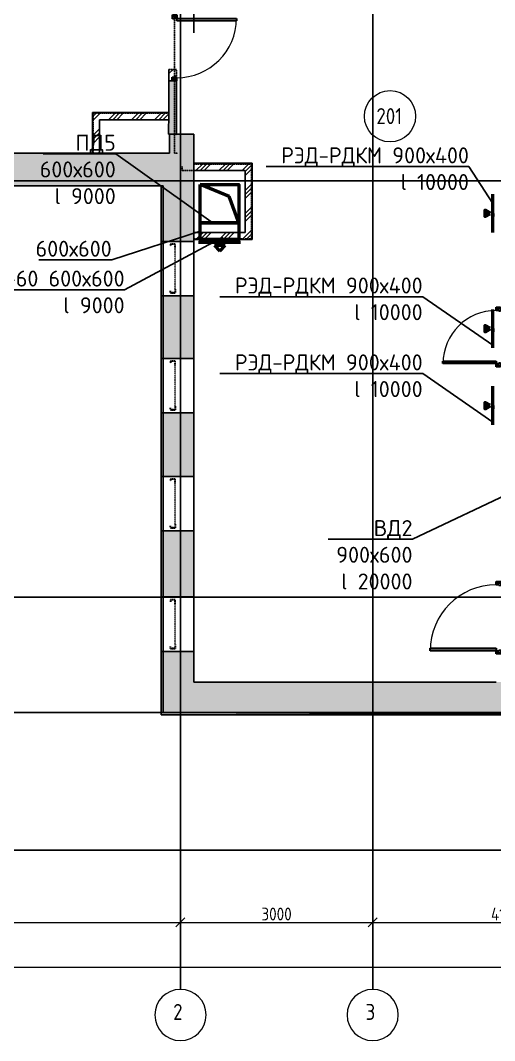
# Model space of a CAD drawing. Header units: millimetres. Extents: x -99936 to 523262, y -63190 to 327013.
# Drawn here: x 106202 to 113601, y -4664 to 11261 of the extents above; entities that cross this region are included whole.
import ezdxf
from ezdxf import colors
from ezdxf.entities.mleader import LeaderData, LeaderLine
from ezdxf.math import Vec2, Vec3

# ---------------------------------------------------------------- set-up
doc = ezdxf.new("R2010")
doc.units = ezdxf.units.MM
for name, pattern in [('ADSK_Линия сетки', [25, 20, -2.5, 0, -2.5]), ('ADSK_Сверху', [4.5, 3, -1.5]), ('ADSK_Снесено', [4.5, 3, -1.5])]:
    doc.linetypes.add(name, pattern=pattern)
for name, color, linetype, lineweight, true_color in [('_ Окна', 5, 'Continuous', 30, 0x0000ff), ('Стены внутренние', 5, 'Continuous', 18, 0x0000ff), ('Стены наружные', 1, 'ADSK_Снесено', 18, 0xff0000)]:
    doc.layers.add(name, color=color, linetype=linetype, lineweight=lineweight, true_color=true_color)
for name, color, linetype, lineweight in [('Вытяжка', 5, 'Continuous', 60), ('Двери', 251, 'Continuous', 18), ('ДУ', 5, 'Continuous', 50), ('Марки помещений', 7, 'Continuous', 20), ('Окна', 251, 'Continuous', 18), ('Оси', 7, 'Continuous', 9), ('ПОДПОР', 1, 'Continuous', 50)]:
    doc.layers.add(name, color=color, linetype=linetype, lineweight=lineweight)
doc.styles.add('GOST Common_1', font='GOST Common_0.ttf', dxfattribs={"width": 0.9, "height": 200})
doc.styles.add('ISOCPEUR', font='isocpeur.ttf', dxfattribs={"height": 250})
doc.dimstyles.new('ADSK_Основной_2_5_мм', dxfattribs={"dimscale": 304.8, "dimtxt": 251.428749, "dimasz": 0.463911, "dimexe": 0.492126, "dimexo": 0.492126, "dimgap": 0.098425, "dimtad": 1, "dimdec": 1, "dimrnd": 0.1, "dimdsep": 46, "dimtxsty": 'GOST Common_1', "dimblk1": 'OBLIQUE', "dimblk2": 'OBLIQUE', "dimsah": 1, "dimcen": 0.09, "dimdle": 0.492126, "dimazin": 2, "dimtfac": 1, "dimtdec": 4, "dimtix": 1, "dimtmove": 0, "dimatfit": 3, "dimfxl": 1, "dimtvp": 1, "dimtfill": 1, "dimtolj": 1, "dimtzin": 0, "dimlwd": 20, "dimlwe": 20, "dimarcsym": 2})
pattern_1 = [(45, (108139.4, 150), (-179.605, 179.605), []), (45, (108202.9, 150), (0, 359.21), []), (45, (108075.9, 150), (0, 359.21), [])]

# ---------------------------------------------------------------- blocks, each defined once
blk = doc.blocks.new('Витраж-тент со смещением вовне - 60мм 30 сдвиг-1466941-02 План 2-го этажа маркировочный')
at = {"layer": '_ Окна', "color": 161, "linetype": 'ADSK_Сверху', "true_color": 0xaaaaff}
for p, q in [((-379, 25), (-379, -45)), ((-379, 25), (-349, 25)), ((-379, -45), (-379, 25)), ((379, 25), (349, 25)), ((379, -45), (379, 25)), ((379, -45), (379, 25)), ((-319, -45), (-379, -45)), ((-319, -35), (-319, -45)), ((319, -35), (319, -45)), ((319, -45), (379, -45))]:
    blk.add_line(p, q, dxfattribs=at)
at = {"layer": 'Окна', "color": 161, "linetype": 'ADSK_Сверху', "true_color": 0xaaaaff}
blk.add_line((-319, -45), (319, -45), dxfattribs=at)
blk = doc.blocks.new('AC_Дверь_Однопольная - Д-30п 1030х2200h-1983132-02 План 2-го этажа маркировочный')
at = {"layer": 'Двери', "lineweight": 30}
for p, q in [((-465, 990), (-425, 990)), ((-465, 60), (-465, 990)), ((-425, 990), (-425, 60)), ((-515, 60), (-495, 60)), ((-515, -10), (-515, 60)), ((-495, 60), (-465, 60)), ((-495, -10), (-495, 60)), ((-495, 60), (-495, -10)), ((-425, 60), (-465, 60)), ((-465, 60), (-465, 20)), ((-465, 20), (-455, 20)), ((-455, 20), (-455, -10)), ((455, 20), (465, 20)), ((455, -10), (455, 20)), ((465, 60), (495, 60)), ((465, 20), (465, 60)), ((495, 60), (495, -10)), ((495, 60), (515, 60)), ((495, -10), (495, 60)), ((515, 60), (515, -10)), ((-495, -10), (-515, -10)), ((-455, -10), (-495, -10)), ((495, -10), (455, -10)), ((515, -10), (495, -10))]:
    blk.add_line(p, q, dxfattribs=at)
at = {"layer": 'Двери'}
blk.add_arc((-465, 60), 930, 0, 90, dxfattribs=at)
blk = doc.blocks.new('AC_Дверь_Однопольная - Д-27п 930х2200h-1983248-02 План 2-го этажа маркировочный')
at = {"layer": 'Двери', "lineweight": 30}
for p, q in [((-415, 894), (-375, 894)), ((-415, 64), (-415, 894)), ((-375, 894), (-375, 64)), ((-465, 64), (-445, 64)), ((-465, -6), (-465, 64)), ((-445, 64), (-415, 64)), ((-445, -6), (-445, 64)), ((-445, 64), (-445, -6)), ((-375, 64), (-415, 64)), ((-415, 64), (-415, 24)), ((-415, 24), (-405, 24)), ((-405, 24), (-405, -6)), ((405, 24), (415, 24)), ((405, -6), (405, 24)), ((415, 64), (445, 64)), ((415, 24), (415, 64)), ((445, 64), (445, -6)), ((445, 64), (465, 64)), ((445, -6), (445, 64)), ((465, 64), (465, -6)), ((-445, -6), (-465, -6)), ((-405, -6), (-445, -6)), ((445, -6), (405, -6)), ((465, -6), (445, -6))]:
    blk.add_line(p, q, dxfattribs=at)
at = {"layer": 'Двери'}
blk.add_arc((-415, 64), 830, 0, 90, dxfattribs=at)
blk = doc.blocks.new('AC_Дверь_Однопольная - Д-35п 1130х2200h-1983217-02 План 2-го этажа маркировочный')
at = {"layer": 'Двери', "lineweight": 30}
for p, q in [((-515, 1092), (-475, 1092)), ((-515, 62), (-515, 1092)), ((-475, 1092), (-475, 62)), ((-565, 62), (-545, 62)), ((-565, -8), (-565, 62)), ((-545, 62), (-515, 62)), ((-545, -8), (-545, 62)), ((-545, 62), (-545, -8)), ((-475, 62), (-515, 62)), ((-515, 62), (-515, 22)), ((-515, 22), (-505, 22)), ((-505, 22), (-505, -8)), ((505, 22), (515, 22)), ((505, -8), (505, 22)), ((515, 62), (545, 62)), ((515, 22), (515, 62)), ((545, 62), (545, -8)), ((545, 62), (565, 62)), ((545, -8), (545, 62)), ((565, 62), (565, -8)), ((-545, -8), (-565, -8)), ((-505, -8), (-545, -8)), ((545, -8), (505, -8)), ((565, -8), (545, -8))]:
    blk.add_line(p, q, dxfattribs=at)
at = {"layer": 'Двери'}
blk.add_arc((-515, 62), 1030, 0, 90, dxfattribs=at)
blk = doc.blocks.new('Ось сетки - Круг_Ø8 мм-6577-02 План 2-го этажа маркировочный')
at = {"layer": 'Оси', "lineweight": 20}
for start, end in [(360, 180), (180, 360)]:
    blk.add_arc((0, 0), 4, start, end, dxfattribs=at)
blk = doc.blocks.new('ADSK_Марка_Помещение_ОдноЗначение - Номер-247393-02 План 2-го этажа маркировочный')
at = {"layer": 'Марки помещений'}
blk.add_circle((0, 0), 4, dxfattribs=at)
blk = doc.blocks.new('_Oblique')
at = {"color": 0, "linetype": 'ByBlock', "lineweight": -2}
blk.add_line((-0.5, -0.5), (0.5, 0.5), dxfattribs=at)
blk = doc.blocks.new('*D1174')
at = {"color": 0, "lineweight": 20, "transparency": 16777216}
for p, q in [((102049, -2818), (108849, -2818)), ((102199, -2868), (102199, -2968)), ((108699, -2868), (108699, -2968))]:
    blk.add_line(p, q, dxfattribs=at)
at = {"layer": 'Defpoints', "color": 0, "transparency": 16777216}
for p in [(102199, -2718), (108699, -2718), (108699, -2818)]:
    blk.add_point(p, dxfattribs=at)
at = {"color": 0, "lineweight": 20, "transparency": 16777216, "xscale": 141.4, "yscale": 141.4, "zscale": 141.4, "rotation": 180}
blk.add_blockref('_Oblique', (102199, -2818), dxfattribs=at)
at = {"color": 0, "lineweight": 20, "transparency": 16777216, "xscale": 141.4, "yscale": 141.4, "zscale": 141.4}
blk.add_blockref('_Oblique', (108699, -2818), dxfattribs=at)
at = {"color": 0, "lineweight": 25, "transparency": 16777216, "insert": (105449, -2688), "char_height": 200, "width": 756.84, "attachment_point": 5, "style": 'GOST Common_1', "bg_fill": 3, "box_fill_scale": 1.1, "bg_fill_color": 256, "bg_fill_true_color": 13158600, "bg_fill_transparency": 0}
blk.add_mtext('\\A1;6500', dxfattribs=at)
blk = doc.blocks.new('*D1175')
at = {"color": 0, "lineweight": 20, "transparency": 16777216}
for p, q in [((108549, -2818), (111849, -2818)), ((108699, -2868), (108699, -2968)), ((111699, -2868), (111699, -2968))]:
    blk.add_line(p, q, dxfattribs=at)
at = {"layer": 'Defpoints', "color": 0, "transparency": 16777216}
for p in [(108699, -2718), (111699, -2718), (111699, -2818)]:
    blk.add_point(p, dxfattribs=at)
at = {"color": 0, "lineweight": 20, "transparency": 16777216, "xscale": 141.4, "yscale": 141.4, "zscale": 141.4, "rotation": 180}
blk.add_blockref('_Oblique', (108699, -2818), dxfattribs=at)
at = {"color": 0, "lineweight": 20, "transparency": 16777216, "xscale": 141.4, "yscale": 141.4, "zscale": 141.4}
blk.add_blockref('_Oblique', (111699, -2818), dxfattribs=at)
at = {"color": 0, "lineweight": 25, "transparency": 16777216, "insert": (110199, -2688), "char_height": 200, "width": 756.84, "attachment_point": 5, "style": 'GOST Common_1', "bg_fill": 3, "box_fill_scale": 1.1, "bg_fill_color": 256, "bg_fill_true_color": 13158600, "bg_fill_transparency": 0}
blk.add_mtext('\\A1;3000', dxfattribs=at)
blk = doc.blocks.new('*D1176')
at = {"color": 0, "lineweight": 20, "transparency": 16777216}
for p, q in [((111549, -2818), (115999, -2818)), ((111699, -2868), (111699, -2968)), ((115849, -2868), (115849, -2968))]:
    blk.add_line(p, q, dxfattribs=at)
at = {"layer": 'Defpoints', "color": 0, "transparency": 16777216}
for p in [(111699, -2718), (115849, -2718), (115849, -2818)]:
    blk.add_point(p, dxfattribs=at)
at = {"color": 0, "lineweight": 20, "transparency": 16777216, "xscale": 141.4, "yscale": 141.4, "zscale": 141.4, "rotation": 180}
blk.add_blockref('_Oblique', (111699, -2818), dxfattribs=at)
at = {"color": 0, "lineweight": 20, "transparency": 16777216, "xscale": 141.4, "yscale": 141.4, "zscale": 141.4}
blk.add_blockref('_Oblique', (115849, -2818), dxfattribs=at)
at = {"color": 0, "lineweight": 25, "transparency": 16777216, "insert": (113774, -2688), "char_height": 200, "width": 726.16, "attachment_point": 5, "style": 'GOST Common_1', "bg_fill": 3, "box_fill_scale": 1.1, "bg_fill_color": 256, "bg_fill_true_color": 13158600, "bg_fill_transparency": 0}
blk.add_mtext('\\A1;4150', dxfattribs=at)
blk = doc.blocks.new('*D1193')
at = {"color": 0, "lineweight": 20, "transparency": 16777216}
for p, q in [((102049, -3518), (164199, -3518)), ((102199, -3568), (102199, -3668)), ((164049, -3568), (164049, -3668))]:
    blk.add_line(p, q, dxfattribs=at)
at = {"layer": 'Defpoints', "color": 0, "transparency": 16777216}
for p in [(102199, -3418), (164049, -3418), (164049, -3518)]:
    blk.add_point(p, dxfattribs=at)
at = {"color": 0, "lineweight": 20, "transparency": 16777216, "xscale": 141.4, "yscale": 141.4, "zscale": 141.4, "rotation": 180}
blk.add_blockref('_Oblique', (102199, -3518), dxfattribs=at)
at = {"color": 0, "lineweight": 20, "transparency": 16777216, "xscale": 141.4, "yscale": 141.4, "zscale": 141.4}
blk.add_blockref('_Oblique', (164049, -3518), dxfattribs=at)
at = {"color": 0, "lineweight": 25, "transparency": 16777216, "insert": (133124, -3388), "char_height": 200, "width": 889.8, "attachment_point": 5, "style": 'GOST Common_1', "bg_fill": 3, "box_fill_scale": 1.1, "bg_fill_color": 256, "bg_fill_true_color": 13158600, "bg_fill_transparency": 0}
blk.add_mtext('\\A1;61850', dxfattribs=at)
blk = doc.blocks.new('*U2510')
for p, q in [((0, 300), (0, -300)), ((0, 0), (0, 50))]:
    blk.add_line(p, q)
at = {"layer": 'Вытяжка'}
blk.add_lwpolyline([(45, 0), (122, -44), (122, 44)], close=True, dxfattribs=at)

msp = doc.modelspace()

# ---------------------------------------------------------------- hatches: boundary and pattern name
at = {"layer": 'Стены внутренние', "lineweight": 25, "true_color": 0x636466}
h = msp.add_hatch(color=251, dxfattribs=at)
h.paths.add_polyline_path([(108635.463, 9482.252), (108639.249, 10315.987), (108519.248, 10315.987), (108515.463, 9482.525), (108575.463, 9482.252)])
h.paths.add_polyline_path([(108646.275, 11863.102), (108648.889, 12438.794), (108528.887, 12438.675), (108526.448, 11863.646), (108551.528, 11863.532)])
at = {"layer": 'Стены внутренние', "linetype": 'ADSK_Снесено', "lineweight": 25, "true_color": 0x636466}
h = msp.add_hatch(dxfattribs=at)
h.set_pattern_fill('FP_4', color=251, style=0, pattern_type=2)
h.set_pattern_definition([(45, (108139.4, 150), (-70.7107, 70.7107), [])])
h.paths.add_polyline_path([(108569.25, 10316.305), (108569.523, 10376.304), (108599.522, 10376.168), (108599.522, 10366.168), (108639.476, 10365.986), (108639.249, 10495.133), (108520.064, 10495.674), (108519.251, 10316.532)])
at = {"layer": 'Стены внутренние', "lineweight": 25, "true_color": 0x636466}
h = msp.add_hatch(dxfattribs=at)
h.set_pattern_fill('FP_1', color=251, style=0, pattern_type=2)
h.set_pattern_definition(pattern_1)
h.paths.add_polyline_path([(107436.632, 9189.252), (107436.632, 9810.337), (107336.632, 9810.337), (107336.632, 9189.252)])
h = msp.add_hatch(dxfattribs=at)
h.set_pattern_fill('FP_1', color=251, style=0, pattern_type=2)
h.set_pattern_definition(pattern_1)
h.paths.add_polyline_path([(108233.863, 9710.337), (108516.498, 9710.337), (108516.952, 9810.337), (107436.632, 9810.337), (107436.632, 9710.337)])
msp.add_hatch(color=251, dxfattribs=at).paths.add_polyline_path([(108764.854, 9189.252), (108910.193, 9189.252), (108910.193, 9482.252), (108530.193, 9482.252), (108530.193, 9189.252), (108670.685, 9189.252)])
h = msp.add_hatch(dxfattribs=at)
h.set_pattern_fill('FP_1', color=251, style=0, pattern_type=2)
h.set_pattern_definition(pattern_1)
h.paths.add_polyline_path([(109707.778, 8918.396), (109707.778, 9018.396), (108910.193, 9018.396), (108910.193, 8918.396), (109504.523, 8918.396)])
h = msp.add_hatch(dxfattribs=at)
h.set_pattern_fill('FP_1', color=251, style=0, pattern_type=2)
h.set_pattern_definition(pattern_1)
h.paths.add_polyline_path([(109807.778, 7851.385), (109807.778, 9018.396), (109707.778, 9018.396), (109707.778, 7851.385)])
h = msp.add_hatch(dxfattribs=at)
h.set_pattern_fill('FP_1', color=251, style=0, pattern_type=2)
h.set_pattern_definition(pattern_1)
h.paths.add_polyline_path([(108910.193, 7851.385), (109707.778, 7851.385), (109707.778, 7951.385), (108910.193, 7951.385)])
at = {"layer": 'Стены наружные', "linetype": 'Continuous', "lineweight": 25, "true_color": 0x636466}
for points in [[(106963.202, 8679.252), (108910.193, 8679.252), (108910.193, 9189.252), (101998.357, 9189.252), (101998.357, 8679.252), (104421.881, 8679.252)], [(114587.166, 422.021), (116412.397, 422.021), (116412.397, 932.021), (108910.193, 932.021), (108910.193, 422.021), (109504.523, 422.021)]]:
    msp.add_hatch(color=251, dxfattribs=at).paths.add_polyline_path(points)
h = msp.add_hatch(color=251, dxfattribs=at)
h.paths.add_polyline_path([(108910.193, 422.021), (108910.193, 1412.116), (108400.193, 1412.116), (108400.193, 422.021), (108781.758, 422.021)])
h.paths.add_polyline_path([(108781.758, 2262.116), (108910.193, 2262.116), (108910.193, 3293.486), (108400.193, 3293.486), (108400.193, 2262.116), (108779.739, 2262.116)])
h.paths.add_polyline_path([(108777.093, 4143.486), (108910.193, 4143.486), (108910.193, 5135.141), (108400.193, 5135.141), (108400.193, 4143.486), (108770.961, 4143.486)])
h.paths.add_polyline_path([(108781.758, 5985.141), (108910.193, 5985.141), (108910.193, 6962.017), (108400.193, 6962.017), (108400.193, 5985.141), (108774.504, 5985.141)])
h.paths.add_polyline_path([(108770.961, 7812.017), (108910.193, 7812.017), (108910.193, 8679.252), (108400.193, 8679.252), (108400.193, 7812.017)])

# ---------------------------------------------------------------- linework, layer by layer
at = {"linetype": 'ADSK_Линия сетки', "lineweight": 25}
for p, q in [((97053.175, 8756.788), (165281.118, 8756.788)), ((97053.175, 2256.788), (165281.118, 2256.788)), ((97053.175, 456.788), (165281.118, 456.788)), ((97053.175, -1693.212), (142481.755, -1693.212))]:
    msp.add_line(p, q, dxfattribs=at)
at = {"color": 251, "lineweight": 25, "true_color": 0x636466}
for points in [[(108429.898, 8679.252), (101998.357, 8679.252), (101860.648, 43878.869), (112082.899, 43878.869), (112082.899, 21068.632), (111469.494, 21068.632), (111521.033, 13231.218)], [(111521.033, 13231.218), (111524.619, 12721.218), (108910.526, 12721.218), (108910.526, 11068.396)]]:
    msp.add_lwpolyline(points, dxfattribs=at)
at = {"layer": 'ПОДПОР'}
for p, q in [((109459.487, 8512.121), (109008.985, 8700.574)), ((109608.985, 8100.574), (109459.487, 8512.121)), ((109637.242, 7792.354), (108980.729, 7792.354)), ((109397.833, 7744.789), (109229.615, 7744.789)), ((109229.615, 7744.789), (109313.724, 7660.68)), ((109313.724, 7660.68), (109397.833, 7744.789))]:
    msp.add_line(p, q, dxfattribs=at)
for points in [[(109008.985, 8700.574), (109608.985, 8700.574), (109608.985, 8100.574), (109008.985, 8100.574)], [(109008.985, 8100.574), (109608.985, 8100.574), (109608.985, 7839.385), (109008.985, 7839.385)]]:
    msp.add_lwpolyline(points, close=True, dxfattribs=at)
at = {"layer": 'Стены внутренние', "color": 251, "linetype": 'ADSK_Сверху', "lineweight": 25, "true_color": 0x636466}
for p, q in [((108606.615, 12514.649), (108604.297, 9190.337)), ((108659.622, 9189.252), (108604.296, 9189.252)), ((108724.108, 8918.396), (108724.151, 8980.398)), ((108724.108, 8918.396), (109707.778, 8918.396)), ((109707.778, 8918.396), (109707.778, 8427.316)), ((109807.778, 8427.316), (109807.778, 8980.398))]:
    msp.add_line(p, q, dxfattribs=at)
at = {"layer": 'Стены внутренние', "color": 251, "lineweight": 25, "true_color": 0x636466}
for p, q in [((108520.064, 10495.674), (108517.006, 9822.337)), ((108569.25, 10316.305), (108519.251, 10316.532)), ((108635.462, 9481.98), (108639.249, 10315.987)), ((107324.632, 9822.337), (107324.632, 9189.252)), ((108517.006, 9822.337), (107324.632, 9822.337)), ((108516.997, 9820.337), (108515.463, 9482.525)), ((107436.632, 9189.252), (107436.632, 9710.337)), ((107436.632, 9710.337), (108516.498, 9710.337)), ((108515.463, 9482.525), (108635.462, 9481.98)), ((108910.193, 9482.252), (108530.193, 9482.252)), ((108530.193, 9482.252), (108530.193, 9189.252)), ((108910.193, 9189.252), (108910.193, 9482.252)), ((107326.632, 9189.252), (107436.632, 9189.252)), ((109819.778, 9030.396), (108910.193, 9030.396)), ((108910.193, 8918.396), (109707.778, 8918.396)), ((109707.778, 8918.396), (109707.778, 7951.385)), ((109819.778, 7839.385), (109819.778, 9030.396)), ((109707.778, 7951.385), (108910.193, 7951.385)), ((108910.193, 7951.385), (108910.193, 7841.385)), ((108910.193, 7839.385), (109819.778, 7839.385))]:
    msp.add_line(p, q, dxfattribs=at)
at = {"layer": 'Стены внутренние', "color": 251, "linetype": 'ADSK_Снесено', "lineweight": 25, "true_color": 0x636466}
for p, q in [((108640.063, 10495.129), (108520.064, 10495.674)), ((108639.476, 10365.986), (108640.063, 10495.129)), ((108519.251, 10316.532), (108569.25, 10316.305))]:
    msp.add_line(p, q, dxfattribs=at)
at = {"layer": 'Стены наружные', "color": 251, "lineweight": 25, "true_color": 0x636466}
for p, q in [((108516.997, 9820.337), (107324.632, 9820.337)), ((107326.632, 9822.337), (107326.632, 9189.252)), ((107336.632, 9820.337), (107336.632, 9822.337)), ((107336.632, 9810.337), (107336.632, 9189.252)), ((108516.952, 9810.337), (107336.632, 9810.337)), ((108516.997, 9820.337), (108517.006, 9822.337)), ((107324.632, 9189.252), (107326.632, 9189.252)), ((109819.778, 9028.396), (108910.193, 9028.396)), ((109807.778, 9018.396), (108910.193, 9018.396)), ((109807.778, 9030.396), (109807.778, 9028.396)), ((109807.778, 7851.385), (109807.778, 9018.396)), ((109817.778, 7839.385), (109817.778, 9030.396)), ((108910.193, 7851.385), (109807.778, 7851.385)), ((108910.193, 7841.385), (108910.193, 7839.385)), ((108910.193, 7841.385), (109819.778, 7841.385)), ((109807.778, 7841.385), (109807.778, 7839.385))]:
    msp.add_line(p, q, dxfattribs=at)
at = {"layer": 'Стены наружные', "color": 251, "linetype": 'Continuous', "lineweight": 25, "true_color": 0x636466}
for p, q in [((107324.632, 9189.252), (102508.357, 9189.252)), ((108530.193, 9189.252), (107436.632, 9189.252)), ((108910.193, 7951.385), (108910.193, 9189.252)), ((101998.357, 8679.252), (108400.193, 8679.252)), ((108400.193, 8679.252), (108400.193, 7812.017)), ((108400.193, 7812.017), (108910.193, 7812.017)), ((108400.193, 6962.017), (108400.193, 7812.017)), ((108910.193, 7812.017), (108910.193, 7839.385)), ((108910.193, 7812.017), (108910.193, 6962.017)), ((108400.193, 6962.017), (108400.193, 5985.141)), ((108910.193, 6962.017), (108400.193, 6962.017)), ((108910.193, 5985.141), (108910.193, 6962.017)), ((108400.193, 5985.141), (108910.193, 5985.141)), ((108400.193, 5135.141), (108400.193, 5985.141)), ((108910.193, 5985.141), (108910.193, 5135.141)), ((108400.193, 5135.141), (108400.193, 4143.486)), ((108910.193, 5135.141), (108400.193, 5135.141)), ((108910.193, 4143.486), (108910.193, 5135.141)), ((108400.193, 4143.486), (108910.193, 4143.486)), ((108400.193, 3293.486), (108400.193, 4143.486)), ((108910.193, 4143.486), (108910.193, 3293.486)), ((108400.193, 3293.486), (108400.193, 2262.116)), ((108910.193, 3293.486), (108400.193, 3293.486)), ((108910.193, 2262.116), (108910.193, 3293.486)), ((108400.193, 2262.116), (108910.193, 2262.116)), ((108400.193, 1412.116), (108400.193, 2262.116)), ((108910.193, 2262.116), (108910.193, 1412.116)), ((108400.193, 1412.116), (108400.193, 422.021)), ((108910.193, 1412.116), (108400.193, 1412.116)), ((108910.193, 932.021), (108910.193, 1412.116)), ((113626.275, 932.021), (108910.193, 932.021)), ((108400.193, 422.021), (116412.397, 422.021))]:
    msp.add_line(p, q, dxfattribs=at)

# ---------------------------------------------------------------- block references
at = {"lineweight": 25, "xscale": 99.99999999999993, "yscale": 99.99999999999993, "zscale": 99.99999999999993}
for p in [(108699.31, -4263.552), (111699.31, -4263.552)]:
    msp.add_blockref('Ось сетки - Круг_Ø8 мм-6577-02 План 2-го этажа маркировочный', p, dxfattribs=at)
at = {"layer": '_ Окна', "color": 251, "linetype": 'ADSK_Сверху', "lineweight": 25, "true_color": 0x636466, "rotation": 89.99999999999993}
for p in [(108570.193, 7387.017), (108570.193, 5560.141), (108570.193, 3718.486), (108570.193, 1837.116)]:
    msp.add_blockref('Витраж-тент со смещением вовне - 60мм 30 сдвиг-1466941-02 План 2-го этажа маркировочный', p, dxfattribs=at)
at = {"layer": 'Двери', "color": 251, "lineweight": 25, "true_color": 0x636466}
for name, p, rotation in [('AC_Дверь_Однопольная - Д-30п 1030х2200h-1983132-02 План 2-го этажа маркировочный', (108581.589, 10831.254), 269.7398163216952), ('AC_Дверь_Однопольная - Д-35п 1130х2200h-1983217-02 План 2-го этажа маркировочный', (113688.275, 1936.396), 89.9999999999999)]:
    msp.add_blockref(name, p, dxfattribs=dict(at, rotation=rotation))
at = {"layer": 'ДУ', "rotation": 180.0000000003023}
for p in [(113576.596, 8248.945), (113576.596, 6448.945), (113576.596, 5248.945)]:
    msp.add_blockref('*U2510', p, dxfattribs=at)
at = {"layer": 'Марки помещений', "color": 251, "lineweight": 25, "true_color": 0x636466, "xscale": 99.99999999999993, "yscale": 99.99999999999993, "zscale": 99.99999999999993}
msp.add_blockref('ADSK_Марка_Помещение_ОдноЗначение - Номер-247393-02 План 2-го этажа маркировочный', (111969.752, 9764.032), dxfattribs=at)
at = {"layer": 'Стены наружные', "color": 251, "lineweight": 25, "true_color": 0x636466, "rotation": 90.0000000000001}
msp.add_blockref('AC_Дверь_Однопольная - Д-27п 930х2200h-1983248-02 План 2-го этажа маркировочный', (113689.775, 6318.396), dxfattribs=at)

# ---------------------------------------------------------------- texts
at = {"lineweight": 25, "char_height": 250, "attachment_point": 1, "style": 'ISOCPEUR'}
for s, insert, width in [('\\fGOST Common|b0|i0|c204|p34|;\\W.9;2', (108585.529, -4091.018), 274.17712), ('\\fGOST Common|b0|i0|c204|p34|;\\W.9;3', (111588.229, -4091.018), 266.96194)]:
    msp.add_mtext(s, dxfattribs=dict(at, insert=insert, width=width))
at = {"layer": 'Марки помещений', "color": 251, "lineweight": 25, "true_color": 0x636466, "insert": (111757.345, 9891.757), "char_height": 250, "width": 526.70869, "attachment_point": 1, "style": 'GOST Common_1'}
msp.add_mtext('201', dxfattribs=at)

# ---------------------------------------------------------------- dimensions: what is measured, and where the dimension line sits
at = {"lineweight": 25}
for base, p1, p2, override, picture, middle in [((108699.31, -2817.908), (102199.31, -2717.923), (108699.31, -2717.923), {"dimpost": '<>', "dimfxl": 6500}, '*D1174', (105449.31, -2687.908)), ((164049.31, -3517.908), (102199.31, -3417.923), (164049.31, -3417.923), {"dimpost": '<>', "dimfxl": 61850}, '*D1193', (133124.31, -3387.908))]:
    dim = msp.add_linear_dim(base=base, p1=p1, p2=p2, dimstyle='ADSK_Основной_2_5_мм', override=override, dxfattribs=at)
    dim.commit()
    dim.dimension.update_dxf_attribs({"geometry": picture, "text_midpoint": middle})

# ---------------------------------------------------------------- leaders
ml = msp.add_multileader_mtext('Standard')
ml.set_content('ПД5\\P600х600\\Pl 9000', color=256, style='ISOCPEUR')
ml.set_leader_properties()
ml.build(insert=Vec2(0, 0))
ml.multileader.update_dxf_attribs({"text_left_attachment_type": 6, "text_right_attachment_type": 6, "dogleg_length": 0.36, "arrow_head_size": 0.18})
ctx = ml.context
ctx.base_point, ctx.char_height, ctx.arrow_head_size, ctx.landing_gap_size, ctx.plane_origin = Vec3(106514.932, 9176.069), 250, 0.18, 0.09, Vec3(108974.501, 8123.202)
ctx.left_attachment, ctx.right_attachment, ctx.text_align_type = 6, 6, 2
notes = []
notes.append((ctx, [(0, (1, 1, 0), (107690.472, 9176.069), (-1, 0), 0.36, [(0, [(109174.501, 8123.202)], 0, [])])]))
ctx.mtext.insert, ctx.mtext.width, ctx.mtext.alignment, ctx.mtext.flow_direction = Vec3(107690.022, 9476.069), 1124.15598, 3, 5
at = {"ltscale": 10}
ml = msp.add_multileader_mtext('Standard', dxfattribs=at)
ml.set_content('{\\fGOST Common|b0|i0|c204|p34;\\C0;РЭД-РДКМ} 900х400\\Pl 10000', color=256, style='ISOCPEUR')
ml.set_leader_properties()
ml.build(insert=Vec2(0, 0))
ml.multileader.update_dxf_attribs({"text_left_attachment_type": 6, "text_right_attachment_type": 6, "dogleg_length": 0.36, "arrow_head_size": 0.18})
ctx = ml.context
ctx.base_point, ctx.char_height, ctx.arrow_head_size, ctx.landing_gap_size, ctx.plane_origin = Vec3(110201.287, 8979.434), 250, 0.18, 0.09, Vec3(114059.358, 9070.36)
ctx.left_attachment, ctx.right_attachment, ctx.text_align_type = 6, 6, 2
notes.append((ctx, [(0, (1, 1, 0), (113201.827, 8979.434), (-1, 0), 0.36, [(0, [(113573.18, 8402.465)], 0, [])])]))
ctx.mtext.insert, ctx.mtext.alignment, ctx.mtext.flow_direction = Vec3(113201.377, 9279.434), 3, 5
ml = msp.add_multileader_mtext('Standard')
ml.set_content('600х600', color=256, style='ISOCPEUR')
ml.set_leader_properties()
ml.build(insert=Vec2(0, 0))
ml.multileader.update_dxf_attribs({"text_left_attachment_type": 6, "text_right_attachment_type": 6, "dogleg_length": 0.36, "arrow_head_size": 0.18})
ctx = ml.context
ctx.base_point, ctx.char_height, ctx.arrow_head_size, ctx.landing_gap_size, ctx.plane_origin = Vec3(106451.187, 7521.584), 250, 0.18, 0.09, Vec3(108808.985, 7969.98)
ctx.left_attachment, ctx.right_attachment, ctx.text_align_type = 6, 6, 2
notes.append((ctx, [(0, (1, 1, 0), (107626.727, 7521.584), (-1, 0), 0.36, [(0, [(109008.985, 7969.98)], 0, [])])]))
ctx.mtext.insert, ctx.mtext.width, ctx.mtext.alignment, ctx.mtext.flow_direction = Vec3(107626.277, 7821.584), 1124.15598, 3, 5
ml = msp.add_multileader_mtext('Standard')
ml.set_content('РРК-1-60 600х600\\Pl 9000', color=256, style='ISOCPEUR')
ml.set_leader_properties()
ml.build(insert=Vec2(0, 0))
ml.multileader.update_dxf_attribs({"text_left_attachment_type": 6, "text_right_attachment_type": 6, "dogleg_length": 0.36, "arrow_head_size": 0.18})
ctx = ml.context
ctx.base_point, ctx.char_height, ctx.arrow_head_size, ctx.landing_gap_size, ctx.plane_origin = Vec3(105078.216, 7055.888), 250, 0.18, 0.09, Vec3(109864.852, 8817.836)
ctx.left_attachment, ctx.right_attachment, ctx.text_align_type = 6, 6, 2
notes.append((ctx, [(1, (1, 1, 0), (107828.756, 7055.888), (-1, 0), 0.36, [(0, [(109358.985, 7878.767)], 0, [])])]))
ctx.mtext.insert, ctx.mtext.alignment, ctx.mtext.flow_direction = Vec3(107828.306, 7355.888), 3, 5
ml = msp.add_multileader_mtext('Standard', dxfattribs=at)
ml.set_content('{\\fGOST Common|b0|i0|c204|p34;\\C0;РЭД-РДКМ} 900х400\\Pl 10000', color=256, style='ISOCPEUR')
ml.set_leader_properties()
ml.build(insert=Vec2(0, 0))
ml.multileader.update_dxf_attribs({"text_left_attachment_type": 6, "text_right_attachment_type": 6, "dogleg_length": 0.36, "arrow_head_size": 0.18})
ctx = ml.context
ctx.base_point, ctx.char_height, ctx.arrow_head_size, ctx.landing_gap_size, ctx.plane_origin = Vec3(109478.794, 6947.682), 250, 0.18, 0.09, Vec3(113576.596, 6188.845)
ctx.left_attachment, ctx.right_attachment, ctx.text_align_type = 6, 6, 2
notes.append((ctx, [(0, (1, 1, 0), (112479.334, 6947.682), (-1, 0), 0.36, [(0, [(113576.596, 6188.845)], 0, [])])]))
ctx.mtext.insert, ctx.mtext.alignment, ctx.mtext.flow_direction = Vec3(112478.884, 7247.682), 3, 5
ml = msp.add_multileader_mtext('Standard', dxfattribs=at)
ml.set_content('{\\fGOST Common|b0|i0|c204|p34;\\C0;РЭД-РДКМ} 900х400\\Pl 10000', color=256, style='ISOCPEUR')
ml.set_leader_properties()
ml.build(insert=Vec2(0, 0))
ml.multileader.update_dxf_attribs({"text_left_attachment_type": 6, "text_right_attachment_type": 6, "dogleg_length": 0.36, "arrow_head_size": 0.18})
ctx = ml.context
ctx.base_point, ctx.char_height, ctx.arrow_head_size, ctx.landing_gap_size, ctx.plane_origin = Vec3(109478.794, 5747.682), 250, 0.18, 0.09, Vec3(113576.596, 4988.845)
ctx.left_attachment, ctx.right_attachment, ctx.text_align_type = 6, 6, 2
notes.append((ctx, [(0, (1, 1, 0), (112479.334, 5747.682), (-1, 0), 0.36, [(0, [(113576.596, 4988.845)], 0, [])])]))
ctx.mtext.insert, ctx.mtext.alignment, ctx.mtext.flow_direction = Vec3(112478.884, 6047.682), 3, 5
ml = msp.add_multileader_mtext('Standard', dxfattribs=at)
ml.set_content('ВД2\\P900х600\\Pl 20000', color=256, style='ISOCPEUR')
ml.set_leader_properties()
ml.build(insert=Vec2(0, 0))
ml.multileader.update_dxf_attribs({"text_left_attachment_type": 6, "text_right_attachment_type": 6, "dogleg_length": 0.36, "arrow_head_size": 0.18})
ctx = ml.context
ctx.base_point, ctx.char_height, ctx.arrow_head_size, ctx.landing_gap_size, ctx.plane_origin = Vec3(111145.505, 3161.254), 250, 0.18, 0.09, Vec3(113753.275, 3946.2)
ctx.left_attachment, ctx.right_attachment, ctx.text_align_type = 6, 6, 2
notes.append((ctx, [(0, (1, 1, 0), (112321.045, 3161.254), (-1, 0), 0.36, [(0, [(113968.604, 3946.2)], 0, [])])]))
ctx.mtext.insert, ctx.mtext.alignment, ctx.mtext.flow_direction = Vec3(112320.595, 3461.254), 3, 5
for ctx, leaders in notes:
    for number, flags, end, landing, length, lines in leaders:
        leader = LeaderData()
        leader.index, (leader.has_last_leader_line, leader.has_dogleg_vector, leader.attachment_direction) = number, flags
        leader.last_leader_point, leader.dogleg_vector, leader.dogleg_length = Vec3(end), Vec3(landing), length
        for number, points, colour, breaks in lines:
            line = LeaderLine()
            line.index, line.vertices, line.color, line.breaks = number, Vec3.list(points), colors.encode_raw_color(colour), breaks
            leader.lines.append(line)
        ctx.leaders.append(leader)

# ---------------------------------------------------------------- next in the draw order: dimensions: what is measured, and where the dimension line sits
at = {"lineweight": 25}
dim = msp.add_linear_dim(base=(111699.31, -2817.908), p1=(108699.31, -2717.923), p2=(111699.31, -2717.923), dimstyle='ADSK_Основной_2_5_мм', override={"dimpost": '<>', "dimfxl": 3000}, dxfattribs=at)
dim.commit()
dim.dimension.update_dxf_attribs({"geometry": '*D1175', "text_midpoint": (110199.31, -2687.908)})

# ---------------------------------------------------------------- next in the draw order: linework, layer by layer
at = {"linetype": 'ADSK_Линия сетки', "lineweight": 25}
msp.add_line((108699.31, -3863.552), (108699.31, 44571.852), dxfattribs=at)

# ---------------------------------------------------------------- next in the draw order: dimensions: what is measured, and where the dimension line sits
at = {"lineweight": 25}
dim = msp.add_linear_dim(base=(115849.31, -2817.908), p1=(111699.31, -2717.923), p2=(115849.31, -2717.923), dimstyle='ADSK_Основной_2_5_мм', override={"dimpost": '<>', "dimfxl": 4150}, dxfattribs=at)
dim.commit()
dim.dimension.update_dxf_attribs({"geometry": '*D1176', "text_midpoint": (113774.31, -2687.908)})

# ---------------------------------------------------------------- next in the draw order: linework, layer by layer
at = {"linetype": 'ADSK_Линия сетки', "lineweight": 25}
msp.add_line((111699.31, -3863.552), (111699.31, 44571.852), dxfattribs=at)
at = {"color": 251, "lineweight": 25, "true_color": 0x636466}
msp.add_lwpolyline([(154172.612, 21084.059), (154172.612, 43909.207), (164172.017, 43909.207), (164353.349, 8682.302), (158072.8, 8682.302), (158072.8, 300.232), (150176.331, 300.232), (150176.331, 2256.788), (139375.373, 2336.478), (139475.795, 2335.737), (139475.795, -2582.567), (127112.043, -2582.567), (127112.043, 2336.478), (116412.397, 2336.478), (116412.397, 422.021), (108429.898, 456.788), (108429.898, 8679.252)], dxfattribs=at)

doc.saveas('drawing.dxf')
